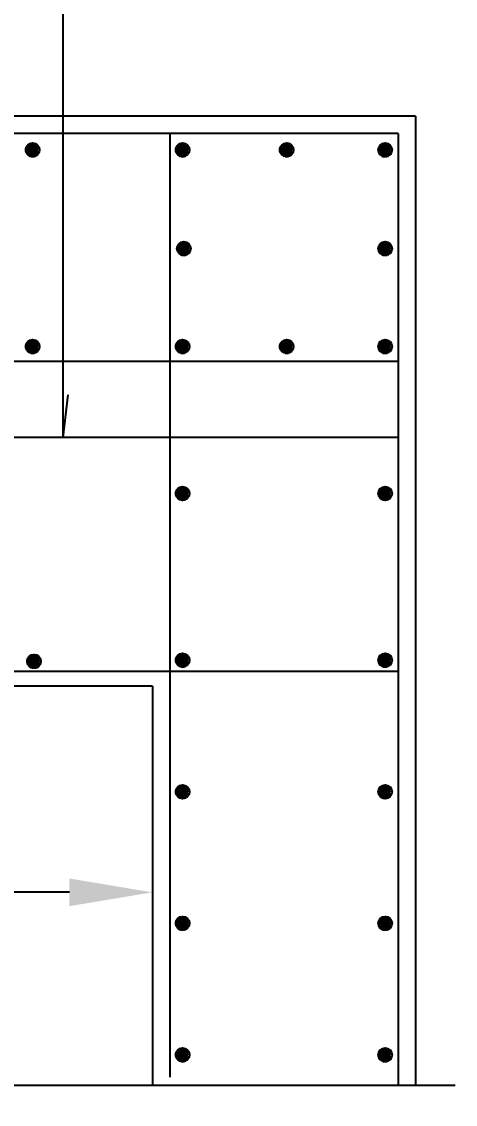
# Model space of a CAD drawing. Extents: x 5781 to 12795, y 1434 to 2653.
# Drawn here: x 8798.5 to 8808.94, y 2034.84 to 2060.94 of the extents above; entities that cross this region are included whole.
import ezdxf

# ---------------------------------------------------------------- set-up
doc = ezdxf.new("R2010")
doc.units = 0
doc.header["$LTSCALE"] = 5
doc.header["$PDMODE"] = 32
doc.header["$PDSIZE"] = 0.3
doc.layers.get('0').update_dxf_attribs({"linetype": 'CONTINUOUS'})
doc.layers.get('Defpoints').update_dxf_attribs({"linetype": 'CONTINUOUS'})
doc.layers.add('尺寸标注', color=4, linetype='CONTINUOUS')
doc.styles.get("Standard").update_dxf_attribs({"font": 'simplex1.shx', "width": 0.7, "bigfont": 'hztxt.shx'})
doc.dimstyles.new('比例1：25', dxfattribs={"dimtxt": 3, "dimasz": 2, "dimexe": 1, "dimexo": 1, "dimgap": 0.5, "dimtad": 1, "dimlfac": 2.5, "dimzin": 13, "dimdsep": 46, "dimtxsty": 'Standard', "dimcen": -0.09, "dimclrd": 256, "dimclre": 256, "dimclrt": 7, "dimaunit": 1, "dimadec": 0, "dimazin": 0, "dimtfac": 0.0005, "dimtix": 1, "dimtmove": 2, "dimatfit": 3, "dimfxl": 0, "dimtolj": 1, "dimtzin": 13, "dimarcsym": 0})

# ---------------------------------------------------------------- blocks, each defined once
blk = doc.blocks.new('*D1104')
at = {"layer": 'Defpoints', "color": 0, "ltscale": 0.5}
for p in [(8788.962, 2042.37), (8801.646, 2042.37), (8788.962, 2039.956)]:
    blk.add_point(p, dxfattribs=at)
at = {"layer": '尺寸标注', "lineweight": -2, "ltscale": 0.5}
for p, q in [((8788.962, 2041.37), (8788.962, 2038.956)), ((8801.646, 2041.37), (8801.646, 2038.956)), ((8799.646, 2039.956), (8790.962, 2039.956))]:
    blk.add_line(p, q, dxfattribs=at)
at = {"layer": '尺寸标注', "ltscale": 0.5}
for points in [[(8790.962, 2040.289), (8790.962, 2039.622), (8788.962, 2039.956)], [(8799.646, 2040.289), (8799.646, 2039.622), (8801.646, 2039.956)]]:
    blk.add_solid(points, dxfattribs=at)
at = {"layer": '尺寸标注', "color": 7, "ltscale": 0.5, "insert": (8795.304, 2041.956), "char_height": 3, "attachment_point": 5}
blk.add_mtext('\\A1;70', dxfattribs=at)

msp = doc.modelspace()

# ---------------------------------------------------------------- hatches: boundary and pattern name
h = msp.add_hatch()
h.set_pattern_fill('BRICK', color=3, scale=0.451007, angle=-90, style=0)
h.set_pattern_definition([(90, (7436.67194, -3953.88728), (0.1127516779, -2e-17), []), (360, (7436.67194, -3953.88728), (-3e-17, -0.225503356), [0.112751678, -0.112751678]), (360, (7436.67194, -3953.77453), (-3e-17, -0.225503356), [-0.112751678, 0.112751678])])
h.paths.add_polyline_path([(8798.5949, 2057.8518, 1.0000006), (8798.9287, 2057.8518, 1.0000006)])
h = msp.add_hatch()
h.set_pattern_fill('EARTH', color=3, scale=0.112752, angle=-90, style=0)
h.set_pattern_definition([(90, (8458.327298, 550.38717), (0.02818791946, 0.02818791946), [0.0281879195, -0.0281879195]), (90, (8458.33787, 550.38717), (0.02818791946, 0.02818791946), [0.0281879195, -0.0281879195]), (90, (8458.34844, 550.38717), (0.02818791946, 0.02818791946), [0.0281879195, -0.0281879195]), (360, (8458.351963, 550.390693), (0.02818791946, -0.02818791946), [0.0281879195, -0.0281879195]), (360, (8458.351963, 550.401264), (0.02818791946, -0.02818791946), [0.0281879195, -0.0281879195]), (360, (8458.351963, 550.411834), (0.02818791946, -0.02818791946), [0.0281879195, -0.0281879195])])
h.paths.add_polyline_path([(8798.8915, 2057.9568), (8798.8915, 2057.8331), (8798.596, 2057.8331, -0.4474167), (8798.7618, 2058.0187, -0.2262272)])
h.paths.add_polyline_path([(8798.8915, 2057.8331), (8798.8915, 2057.7467, -0.2262272), (8798.7618, 2057.6849, -0.3817721), (8798.596, 2057.8331)])
h = msp.add_hatch()
h.set_pattern_fill('BRICK', color=3, scale=0.451007, angle=-90, style=0)
h.set_pattern_definition([(90, (7440.28497, -3953.88728), (0.1127516779, -2e-17), []), (360, (7440.28497, -3953.88728), (-3e-17, -0.225503356), [0.112751678, -0.112751678]), (360, (7440.28497, -3953.77453), (-3e-17, -0.225503356), [-0.112751678, 0.112751678])])
h.paths.add_polyline_path([(8802.208, 2057.8518, 1.0000006), (8802.5417, 2057.8518, 1.0000006)])
h = msp.add_hatch()
h.set_pattern_fill('EARTH', color=3, scale=0.112752, angle=-90, style=0)
h.set_pattern_definition([(90, (8461.940323, 550.38717), (0.02818791946, 0.02818791946), [0.0281879195, -0.0281879195]), (90, (8461.950893, 550.38717), (0.02818791946, 0.02818791946), [0.0281879195, -0.0281879195]), (90, (8461.961464, 550.38717), (0.02818791946, 0.02818791946), [0.0281879195, -0.0281879195]), (360, (8461.964987, 550.390693), (0.02818791946, -0.02818791946), [0.0281879195, -0.0281879195]), (360, (8461.964987, 550.401264), (0.02818791946, -0.02818791946), [0.0281879195, -0.0281879195]), (360, (8461.964987, 550.411834), (0.02818791946, -0.02818791946), [0.0281879195, -0.0281879195])])
h.paths.add_polyline_path([(8802.5045, 2057.9568), (8802.5045, 2057.8331), (8802.209, 2057.8331, -0.4474167), (8802.3748, 2058.0187, -0.2262272)])
h.paths.add_polyline_path([(8802.5045, 2057.8331), (8802.5045, 2057.7467, -0.2262272), (8802.3748, 2057.6849, -0.3817721), (8802.209, 2057.8331)])
h = msp.add_hatch()
h.set_pattern_fill('BRICK', color=3, scale=0.451007, angle=-90, style=0)
h.set_pattern_definition([(90, (7442.79232, -3953.88728), (0.1127516779, -2e-17), []), (360, (7442.79232, -3953.88728), (-3e-17, -0.225503356), [0.112751678, -0.112751678]), (360, (7442.79232, -3953.77453), (-3e-17, -0.225503356), [-0.112751678, 0.112751678])])
h.paths.add_polyline_path([(8804.7153, 2057.8518, 1.0000006), (8805.0491, 2057.8518, 1.0000006)])
h = msp.add_hatch()
h.set_pattern_fill('EARTH', color=3, scale=0.112752, angle=-90, style=0)
h.set_pattern_definition([(90, (8464.447676, 550.38717), (0.02818791946, 0.02818791946), [0.0281879195, -0.0281879195]), (90, (8464.458246, 550.38717), (0.02818791946, 0.02818791946), [0.0281879195, -0.0281879195]), (90, (8464.468817, 550.38717), (0.02818791946, 0.02818791946), [0.0281879195, -0.0281879195]), (360, (8464.47234, 550.390693), (0.02818791946, -0.02818791946), [0.0281879195, -0.0281879195]), (360, (8464.47234, 550.401264), (0.02818791946, -0.02818791946), [0.0281879195, -0.0281879195]), (360, (8464.47234, 550.411834), (0.02818791946, -0.02818791946), [0.0281879195, -0.0281879195])])
h.paths.add_polyline_path([(8805.0119, 2057.9568), (8805.0119, 2057.8331), (8804.7164, 2057.8331, -0.4474167), (8804.8822, 2058.0187, -0.2262272)])
h.paths.add_polyline_path([(8805.0119, 2057.8331), (8805.0119, 2057.7467, -0.2262272), (8804.8822, 2057.6849, -0.3817721), (8804.7164, 2057.8331)])
h = msp.add_hatch()
h.set_pattern_fill('BRICK', color=3, scale=0.451007, angle=-90, style=0)
h.set_pattern_definition([(90, (7445.16538, -3953.88728), (0.1127516779, -2e-17), []), (360, (7445.16538, -3953.88728), (-3e-17, -0.225503356), [0.112751678, -0.112751678]), (360, (7445.16538, -3953.77453), (-3e-17, -0.225503356), [-0.112751678, 0.112751678])])
h.paths.add_polyline_path([(8807.0884, 2057.8518, 1.0000006), (8807.4221, 2057.8518, 1.0000006)])
h = msp.add_hatch()
h.set_pattern_fill('EARTH', color=3, scale=0.112752, angle=-90, style=0)
h.set_pattern_definition([(90, (8466.82074, 550.38717), (0.02818791946, 0.02818791946), [0.0281879195, -0.0281879195]), (90, (8466.83131, 550.38717), (0.02818791946, 0.02818791946), [0.0281879195, -0.0281879195]), (90, (8466.841881, 550.38717), (0.02818791946, 0.02818791946), [0.0281879195, -0.0281879195]), (360, (8466.845405, 550.390693), (0.02818791946, -0.02818791946), [0.0281879195, -0.0281879195]), (360, (8466.845405, 550.401264), (0.02818791946, -0.02818791946), [0.0281879195, -0.0281879195]), (360, (8466.845405, 550.411834), (0.02818791946, -0.02818791946), [0.0281879195, -0.0281879195])])
h.paths.add_polyline_path([(8807.3849, 2057.9568), (8807.3849, 2057.8331), (8807.0894, 2057.8331, -0.4474167), (8807.2553, 2058.0187, -0.2262272)])
h.paths.add_polyline_path([(8807.3849, 2057.8331), (8807.3849, 2057.7467, -0.2262272), (8807.2553, 2057.6849, -0.3817721), (8807.0894, 2057.8331)])
h = msp.add_hatch()
h.set_pattern_fill('BRICK', color=3, scale=0.451007, angle=-90, style=0)
h.set_pattern_definition([(90, (7440.31569, -3956.26535), (0.1127516779, -2e-17), []), (360, (7440.31569, -3956.26535), (-3e-17, -0.225503356), [0.112751678, -0.112751678]), (360, (7440.31569, -3956.1526), (-3e-17, -0.225503356), [-0.112751678, 0.112751678])])
h.paths.add_polyline_path([(8802.2387, 2055.4737, 1.0000006), (8802.5724, 2055.4737, 1.0000006)])
h = msp.add_hatch()
h.set_pattern_fill('EARTH', color=3, scale=0.112752, angle=-90, style=0)
h.set_pattern_definition([(90, (8461.971042, 548.009095), (0.02818791946, 0.02818791946), [0.0281879195, -0.0281879195]), (90, (8461.981612, 548.009095), (0.02818791946, 0.02818791946), [0.0281879195, -0.0281879195]), (90, (8461.992183, 548.009095), (0.02818791946, 0.02818791946), [0.0281879195, -0.0281879195]), (360, (8461.995706, 548.01262), (0.02818791946, -0.02818791946), [0.0281879195, -0.0281879195]), (360, (8461.995706, 548.02319), (0.02818791946, -0.02818791946), [0.0281879195, -0.0281879195]), (360, (8461.995706, 548.03376), (0.02818791946, -0.02818791946), [0.0281879195, -0.0281879195])])
h.paths.add_polyline_path([(8802.5352, 2055.5787), (8802.5352, 2055.4551), (8802.2397, 2055.4551, -0.4474167), (8802.4056, 2055.6406, -0.2262272)])
h.paths.add_polyline_path([(8802.5352, 2055.4551), (8802.5352, 2055.3687, -0.2262272), (8802.4056, 2055.3068, -0.3817721), (8802.2397, 2055.4551)])
h = msp.add_hatch()
h.set_pattern_fill('BRICK', color=3, scale=0.451007, angle=-90, style=0)
h.set_pattern_definition([(90, (7445.16538, -3956.26535), (0.1127516779, -2e-17), []), (360, (7445.16538, -3956.26535), (-3e-17, -0.225503356), [0.112751678, -0.112751678]), (360, (7445.16538, -3956.1526), (-3e-17, -0.225503356), [-0.112751678, 0.112751678])])
h.paths.add_polyline_path([(8807.0884, 2055.4737, 1.0000006), (8807.4221, 2055.4737, 1.0000006)])
h = msp.add_hatch()
h.set_pattern_fill('EARTH', color=3, scale=0.112752, angle=-90, style=0)
h.set_pattern_definition([(90, (8466.82074, 548.009095), (0.02818791946, 0.02818791946), [0.0281879195, -0.0281879195]), (90, (8466.83131, 548.009095), (0.02818791946, 0.02818791946), [0.0281879195, -0.0281879195]), (90, (8466.841881, 548.009095), (0.02818791946, 0.02818791946), [0.0281879195, -0.0281879195]), (360, (8466.845405, 548.01262), (0.02818791946, -0.02818791946), [0.0281879195, -0.0281879195]), (360, (8466.845405, 548.02319), (0.02818791946, -0.02818791946), [0.0281879195, -0.0281879195]), (360, (8466.845405, 548.03376), (0.02818791946, -0.02818791946), [0.0281879195, -0.0281879195])])
h.paths.add_polyline_path([(8807.3849, 2055.5787), (8807.3849, 2055.4551), (8807.0894, 2055.4551, -0.4474167), (8807.2553, 2055.6406, -0.2262272)])
h.paths.add_polyline_path([(8807.3849, 2055.4551), (8807.3849, 2055.3687, -0.2262272), (8807.2553, 2055.3068, -0.3817721), (8807.0894, 2055.4551)])
h = msp.add_hatch()
h.set_pattern_fill('BRICK', color=3, scale=0.451007, angle=-90, style=0)
h.set_pattern_definition([(90, (7436.67194, -3958.62564), (0.1127516779, -2e-17), []), (360, (7436.67194, -3958.62564), (-3e-17, -0.225503356), [0.112751678, -0.112751678]), (360, (7436.67194, -3958.5129), (-3e-17, -0.225503356), [-0.112751678, 0.112751678])])
h.paths.add_polyline_path([(8798.5949, 2053.1134, 1.0000006), (8798.9287, 2053.1134, 1.0000006)])
h = msp.add_hatch()
h.set_pattern_fill('EARTH', color=3, scale=0.112752, angle=-90, style=0)
h.set_pattern_definition([(90, (8458.327298, 545.648803), (0.02818791946, 0.02818791946), [0.0281879195, -0.0281879195]), (90, (8458.33787, 545.648803), (0.02818791946, 0.02818791946), [0.0281879195, -0.0281879195]), (90, (8458.34844, 545.648803), (0.02818791946, 0.02818791946), [0.0281879195, -0.0281879195]), (360, (8458.351963, 545.652326), (0.02818791946, -0.02818791946), [0.0281879195, -0.0281879195]), (360, (8458.351963, 545.662897), (0.02818791946, -0.02818791946), [0.0281879195, -0.0281879195]), (360, (8458.351963, 545.673467), (0.02818791946, -0.02818791946), [0.0281879195, -0.0281879195])])
h.paths.add_polyline_path([(8798.8915, 2053.2185), (8798.8915, 2053.0948), (8798.596, 2053.0948, -0.4474167), (8798.7618, 2053.2803, -0.2262272)])
h.paths.add_polyline_path([(8798.8915, 2053.0948), (8798.8915, 2053.0084, -0.2262272), (8798.7618, 2052.9465, -0.3817721), (8798.596, 2053.0948)])
h = msp.add_hatch()
h.set_pattern_fill('BRICK', color=3, scale=0.451007, angle=-90, style=0)
h.set_pattern_definition([(90, (7440.28497, -3958.62564), (0.1127516779, -2e-17), []), (360, (7440.28497, -3958.62564), (-3e-17, -0.225503356), [0.112751678, -0.112751678]), (360, (7440.28497, -3958.5129), (-3e-17, -0.225503356), [-0.112751678, 0.112751678])])
h.paths.add_polyline_path([(8802.208, 2053.1134, 1.0000006), (8802.5417, 2053.1134, 1.0000006)])
h = msp.add_hatch()
h.set_pattern_fill('EARTH', color=3, scale=0.112752, angle=-90, style=0)
h.set_pattern_definition([(90, (8461.940323, 545.648803), (0.02818791946, 0.02818791946), [0.0281879195, -0.0281879195]), (90, (8461.950893, 545.648803), (0.02818791946, 0.02818791946), [0.0281879195, -0.0281879195]), (90, (8461.961464, 545.648803), (0.02818791946, 0.02818791946), [0.0281879195, -0.0281879195]), (360, (8461.964987, 545.652326), (0.02818791946, -0.02818791946), [0.0281879195, -0.0281879195]), (360, (8461.964987, 545.662897), (0.02818791946, -0.02818791946), [0.0281879195, -0.0281879195]), (360, (8461.964987, 545.673467), (0.02818791946, -0.02818791946), [0.0281879195, -0.0281879195])])
h.paths.add_polyline_path([(8802.5045, 2053.2185), (8802.5045, 2053.0948), (8802.209, 2053.0948, -0.4474167), (8802.3748, 2053.2803, -0.2262272)])
h.paths.add_polyline_path([(8802.5045, 2053.0948), (8802.5045, 2053.0084, -0.2262272), (8802.3748, 2052.9465, -0.3817721), (8802.209, 2053.0948)])
h = msp.add_hatch()
h.set_pattern_fill('BRICK', color=3, scale=0.451007, angle=-90, style=0)
h.set_pattern_definition([(90, (7442.79232, -3958.62564), (0.1127516779, -2e-17), []), (360, (7442.79232, -3958.62564), (-3e-17, -0.225503356), [0.112751678, -0.112751678]), (360, (7442.79232, -3958.5129), (-3e-17, -0.225503356), [-0.112751678, 0.112751678])])
h.paths.add_polyline_path([(8804.7153, 2053.1134, 1.0000006), (8805.0491, 2053.1134, 1.0000006)])
h = msp.add_hatch()
h.set_pattern_fill('EARTH', color=3, scale=0.112752, angle=-90, style=0)
h.set_pattern_definition([(90, (8464.447676, 545.648803), (0.02818791946, 0.02818791946), [0.0281879195, -0.0281879195]), (90, (8464.458246, 545.648803), (0.02818791946, 0.02818791946), [0.0281879195, -0.0281879195]), (90, (8464.468817, 545.648803), (0.02818791946, 0.02818791946), [0.0281879195, -0.0281879195]), (360, (8464.47234, 545.652326), (0.02818791946, -0.02818791946), [0.0281879195, -0.0281879195]), (360, (8464.47234, 545.662897), (0.02818791946, -0.02818791946), [0.0281879195, -0.0281879195]), (360, (8464.47234, 545.673467), (0.02818791946, -0.02818791946), [0.0281879195, -0.0281879195])])
h.paths.add_polyline_path([(8805.0119, 2053.2185), (8805.0119, 2053.0948), (8804.7164, 2053.0948, -0.4474167), (8804.8822, 2053.2803, -0.2262272)])
h.paths.add_polyline_path([(8805.0119, 2053.0948), (8805.0119, 2053.0084, -0.2262272), (8804.8822, 2052.9465, -0.3817721), (8804.7164, 2053.0948)])
h = msp.add_hatch()
h.set_pattern_fill('BRICK', color=3, scale=0.451007, angle=-90, style=0)
h.set_pattern_definition([(90, (7445.16538, -3958.62564), (0.1127516779, -2e-17), []), (360, (7445.16538, -3958.62564), (-3e-17, -0.225503356), [0.112751678, -0.112751678]), (360, (7445.16538, -3958.5129), (-3e-17, -0.225503356), [-0.112751678, 0.112751678])])
h.paths.add_polyline_path([(8807.0884, 2053.1134, 1.0000006), (8807.4221, 2053.1134, 1.0000006)])
h = msp.add_hatch()
h.set_pattern_fill('EARTH', color=3, scale=0.112752, angle=-90, style=0)
h.set_pattern_definition([(90, (8466.82074, 545.648803), (0.02818791946, 0.02818791946), [0.0281879195, -0.0281879195]), (90, (8466.83131, 545.648803), (0.02818791946, 0.02818791946), [0.0281879195, -0.0281879195]), (90, (8466.841881, 545.648803), (0.02818791946, 0.02818791946), [0.0281879195, -0.0281879195]), (360, (8466.845405, 545.652326), (0.02818791946, -0.02818791946), [0.0281879195, -0.0281879195]), (360, (8466.845405, 545.662897), (0.02818791946, -0.02818791946), [0.0281879195, -0.0281879195]), (360, (8466.845405, 545.673467), (0.02818791946, -0.02818791946), [0.0281879195, -0.0281879195])])
h.paths.add_polyline_path([(8807.3849, 2053.2185), (8807.3849, 2053.0948), (8807.0894, 2053.0948, -0.4474167), (8807.2553, 2053.2803, -0.2262272)])
h.paths.add_polyline_path([(8807.3849, 2053.0948), (8807.3849, 2053.0084, -0.2262272), (8807.2553, 2052.9465, -0.3817721), (8807.0894, 2053.0948)])
h = msp.add_hatch()
h.set_pattern_fill('BRICK', color=3, scale=0.451007, angle=-90, style=0)
h.set_pattern_definition([(90, (7440.28497, -3962.16799), (0.1127516779, -2e-17), []), (360, (7440.28497, -3962.16799), (-3e-17, -0.225503356), [0.112751678, -0.112751678]), (360, (7440.28497, -3962.05523), (-3e-17, -0.225503356), [-0.112751678, 0.112751678])])
h.paths.add_polyline_path([(8802.208, 2049.5711, 1.0000006), (8802.5417, 2049.5711, 1.0000006)])
h = msp.add_hatch()
h.set_pattern_fill('EARTH', color=3, scale=0.112752, angle=-90, style=0)
h.set_pattern_definition([(90, (8461.940323, 542.106462), (0.02818791946, 0.02818791946), [0.0281879195, -0.0281879195]), (90, (8461.950893, 542.106462), (0.02818791946, 0.02818791946), [0.0281879195, -0.0281879195]), (90, (8461.961464, 542.106462), (0.02818791946, 0.02818791946), [0.0281879195, -0.0281879195]), (360, (8461.964987, 542.109985), (0.02818791946, -0.02818791946), [0.0281879195, -0.0281879195]), (360, (8461.964987, 542.120556), (0.02818791946, -0.02818791946), [0.0281879195, -0.0281879195]), (360, (8461.964987, 542.131126), (0.02818791946, -0.02818791946), [0.0281879195, -0.0281879195])])
h.paths.add_polyline_path([(8802.5045, 2049.6761), (8802.5045, 2049.5524), (8802.209, 2049.5524, -0.4474167), (8802.3748, 2049.7379, -0.2262272)])
h.paths.add_polyline_path([(8802.5045, 2049.5524), (8802.5045, 2049.466, -0.2262272), (8802.3748, 2049.4042, -0.3817721), (8802.209, 2049.5524)])
h = msp.add_hatch()
h.set_pattern_fill('BRICK', color=3, scale=0.451007, angle=-90, style=0)
h.set_pattern_definition([(90, (7445.16538, -3962.16799), (0.1127516779, -2e-17), []), (360, (7445.16538, -3962.16799), (-3e-17, -0.225503356), [0.112751678, -0.112751678]), (360, (7445.16538, -3962.05523), (-3e-17, -0.225503356), [-0.112751678, 0.112751678])])
h.paths.add_polyline_path([(8807.0884, 2049.5711, 1.0000006), (8807.4221, 2049.5711, 1.0000006)])
h = msp.add_hatch()
h.set_pattern_fill('EARTH', color=3, scale=0.112752, angle=-90, style=0)
h.set_pattern_definition([(90, (8466.82074, 542.106462), (0.02818791946, 0.02818791946), [0.0281879195, -0.0281879195]), (90, (8466.83131, 542.106462), (0.02818791946, 0.02818791946), [0.0281879195, -0.0281879195]), (90, (8466.841881, 542.106462), (0.02818791946, 0.02818791946), [0.0281879195, -0.0281879195]), (360, (8466.845405, 542.109985), (0.02818791946, -0.02818791946), [0.0281879195, -0.0281879195]), (360, (8466.845405, 542.120556), (0.02818791946, -0.02818791946), [0.0281879195, -0.0281879195]), (360, (8466.845405, 542.131126), (0.02818791946, -0.02818791946), [0.0281879195, -0.0281879195])])
h.paths.add_polyline_path([(8807.3849, 2049.6761), (8807.3849, 2049.5524), (8807.0894, 2049.5524, -0.4474167), (8807.2553, 2049.7379, -0.2262272)])
h.paths.add_polyline_path([(8807.3849, 2049.5524), (8807.3849, 2049.466, -0.2262272), (8807.2553, 2049.4042, -0.3817721), (8807.0894, 2049.5524)])
h = msp.add_hatch()
h.set_pattern_fill('BRICK', color=3, scale=0.451007, angle=-90, style=0)
h.set_pattern_definition([(90, (7436.70476, -3966.21455), (0.1127516779, -2e-17), []), (360, (7436.70476, -3966.21455), (-3e-17, -0.225503356), [0.112751678, -0.112751678]), (360, (7436.70476, -3966.1018), (-3e-17, -0.225503356), [-0.112751678, 0.112751678])])
h.paths.add_polyline_path([(8798.6278, 2045.5245, 1.0000006), (8798.9615, 2045.5245, 1.0000006)])
h = msp.add_hatch()
h.set_pattern_fill('EARTH', color=3, scale=0.112752, angle=-90, style=0)
h.set_pattern_definition([(90, (8458.360115, 538.059898), (0.02818791946, 0.02818791946), [0.0281879195, -0.0281879195]), (90, (8458.370686, 538.059898), (0.02818791946, 0.02818791946), [0.0281879195, -0.0281879195]), (90, (8458.381256, 538.059898), (0.02818791946, 0.02818791946), [0.0281879195, -0.0281879195]), (360, (8458.38478, 538.063422), (0.02818791946, -0.02818791946), [0.0281879195, -0.0281879195]), (360, (8458.38478, 538.073992), (0.02818791946, -0.02818791946), [0.0281879195, -0.0281879195]), (360, (8458.38478, 538.084563), (0.02818791946, -0.02818791946), [0.0281879195, -0.0281879195])])
h.paths.add_polyline_path([(8798.9243, 2045.6296), (8798.9243, 2045.5059), (8798.6288, 2045.5059, -0.4474167), (8798.7946, 2045.6914, -0.2262272)])
h.paths.add_polyline_path([(8798.9243, 2045.5059), (8798.9243, 2045.4195, -0.2262272), (8798.7946, 2045.3576, -0.3817721), (8798.6288, 2045.5059)])
h = msp.add_hatch()
h.set_pattern_fill('BRICK', color=3, scale=0.451007, angle=-90, style=0)
h.set_pattern_definition([(90, (7440.28497, -3966.18761), (0.1127516779, -2e-17), []), (360, (7440.28497, -3966.18761), (-3e-17, -0.225503356), [0.112751678, -0.112751678]), (360, (7440.28497, -3966.07486), (-3e-17, -0.225503356), [-0.112751678, 0.112751678])])
h.paths.add_polyline_path([(8802.208, 2045.5514, 1.0000006), (8802.5417, 2045.5514, 1.0000006)])
h = msp.add_hatch()
h.set_pattern_fill('EARTH', color=3, scale=0.112752, angle=-90, style=0)
h.set_pattern_definition([(90, (8461.940323, 538.086833), (0.02818791946, 0.02818791946), [0.0281879195, -0.0281879195]), (90, (8461.950893, 538.086833), (0.02818791946, 0.02818791946), [0.0281879195, -0.0281879195]), (90, (8461.961464, 538.086833), (0.02818791946, 0.02818791946), [0.0281879195, -0.0281879195]), (360, (8461.964987, 538.090357), (0.02818791946, -0.02818791946), [0.0281879195, -0.0281879195]), (360, (8461.964987, 538.100927), (0.02818791946, -0.02818791946), [0.0281879195, -0.0281879195]), (360, (8461.964987, 538.111498), (0.02818791946, -0.02818791946), [0.0281879195, -0.0281879195])])
h.paths.add_polyline_path([(8802.5045, 2045.6565), (8802.5045, 2045.5328), (8802.209, 2045.5328, -0.4474167), (8802.3748, 2045.7183, -0.2262272)])
h.paths.add_polyline_path([(8802.5045, 2045.5328), (8802.5045, 2045.4464, -0.2262272), (8802.3748, 2045.3846, -0.3817721), (8802.209, 2045.5328)])
h = msp.add_hatch()
h.set_pattern_fill('BRICK', color=3, scale=0.451007, angle=-90, style=0)
h.set_pattern_definition([(90, (7445.16538, -3966.18761), (0.1127516779, -2e-17), []), (360, (7445.16538, -3966.18761), (-3e-17, -0.225503356), [0.112751678, -0.112751678]), (360, (7445.16538, -3966.07486), (-3e-17, -0.225503356), [-0.112751678, 0.112751678])])
h.paths.add_polyline_path([(8807.0884, 2045.5514, 1.0000006), (8807.4221, 2045.5514, 1.0000006)])
h = msp.add_hatch()
h.set_pattern_fill('EARTH', color=3, scale=0.112752, angle=-90, style=0)
h.set_pattern_definition([(90, (8466.82074, 538.086833), (0.02818791946, 0.02818791946), [0.0281879195, -0.0281879195]), (90, (8466.83131, 538.086833), (0.02818791946, 0.02818791946), [0.0281879195, -0.0281879195]), (90, (8466.841881, 538.086833), (0.02818791946, 0.02818791946), [0.0281879195, -0.0281879195]), (360, (8466.845405, 538.090357), (0.02818791946, -0.02818791946), [0.0281879195, -0.0281879195]), (360, (8466.845405, 538.100927), (0.02818791946, -0.02818791946), [0.0281879195, -0.0281879195]), (360, (8466.845405, 538.111498), (0.02818791946, -0.02818791946), [0.0281879195, -0.0281879195])])
h.paths.add_polyline_path([(8807.3849, 2045.6565), (8807.3849, 2045.5328), (8807.0894, 2045.5328, -0.4474167), (8807.2553, 2045.7183, -0.2262272)])
h.paths.add_polyline_path([(8807.3849, 2045.5328), (8807.3849, 2045.4464, -0.2262272), (8807.2553, 2045.3846, -0.3817721), (8807.0894, 2045.5328)])
h = msp.add_hatch()
h.set_pattern_fill('BRICK', color=3, scale=0.451007, angle=-90, style=0)
h.set_pattern_definition([(90, (7440.28497, -3969.35875), (0.1127516779, -2e-17), []), (360, (7440.28497, -3969.35875), (-3e-17, -0.225503356), [0.112751678, -0.112751678]), (360, (7440.28497, -3969.246), (-3e-17, -0.225503356), [-0.112751678, 0.112751678])])
h.paths.add_polyline_path([(8802.208, 2042.3803, 1.0000006), (8802.5417, 2042.3803, 1.0000006)])
h = msp.add_hatch()
h.set_pattern_fill('EARTH', color=3, scale=0.112752, angle=-90, style=0)
h.set_pattern_definition([(90, (8461.940323, 534.915692), (0.02818791946, 0.02818791946), [0.0281879195, -0.0281879195]), (90, (8461.950893, 534.915692), (0.02818791946, 0.02818791946), [0.0281879195, -0.0281879195]), (90, (8461.961464, 534.915692), (0.02818791946, 0.02818791946), [0.0281879195, -0.0281879195]), (360, (8461.964987, 534.919216), (0.02818791946, -0.02818791946), [0.0281879195, -0.0281879195]), (360, (8461.964987, 534.929786), (0.02818791946, -0.02818791946), [0.0281879195, -0.0281879195]), (360, (8461.964987, 534.940357), (0.02818791946, -0.02818791946), [0.0281879195, -0.0281879195])])
h.paths.add_polyline_path([(8802.5045, 2042.4853), (8802.5045, 2042.3617), (8802.209, 2042.3617, -0.4474167), (8802.3748, 2042.5472, -0.2262272)])
h.paths.add_polyline_path([(8802.5045, 2042.3617), (8802.5045, 2042.2753, -0.2262272), (8802.3748, 2042.2134, -0.3817721), (8802.209, 2042.3617)])
h = msp.add_hatch()
h.set_pattern_fill('BRICK', color=3, scale=0.451007, angle=-90, style=0)
h.set_pattern_definition([(90, (7445.16538, -3969.35875), (0.1127516779, -2e-17), []), (360, (7445.16538, -3969.35875), (-3e-17, -0.225503356), [0.112751678, -0.112751678]), (360, (7445.16538, -3969.246), (-3e-17, -0.225503356), [-0.112751678, 0.112751678])])
h.paths.add_polyline_path([(8807.0884, 2042.3803, 1.0000006), (8807.4221, 2042.3803, 1.0000006)])
h = msp.add_hatch()
h.set_pattern_fill('EARTH', color=3, scale=0.112752, angle=-90, style=0)
h.set_pattern_definition([(90, (8466.82074, 534.915692), (0.02818791946, 0.02818791946), [0.0281879195, -0.0281879195]), (90, (8466.83131, 534.915692), (0.02818791946, 0.02818791946), [0.0281879195, -0.0281879195]), (90, (8466.841881, 534.915692), (0.02818791946, 0.02818791946), [0.0281879195, -0.0281879195]), (360, (8466.845405, 534.919216), (0.02818791946, -0.02818791946), [0.0281879195, -0.0281879195]), (360, (8466.845405, 534.929786), (0.02818791946, -0.02818791946), [0.0281879195, -0.0281879195]), (360, (8466.845405, 534.940357), (0.02818791946, -0.02818791946), [0.0281879195, -0.0281879195])])
h.paths.add_polyline_path([(8807.3849, 2042.4853), (8807.3849, 2042.3617), (8807.0894, 2042.3617, -0.4474167), (8807.2553, 2042.5472, -0.2262272)])
h.paths.add_polyline_path([(8807.3849, 2042.3617), (8807.3849, 2042.2753, -0.2262272), (8807.2553, 2042.2134, -0.3817721), (8807.0894, 2042.3617)])
h = msp.add_hatch()
h.set_pattern_fill('BRICK', color=3, scale=0.451007, angle=-90, style=0)
h.set_pattern_definition([(90, (7440.28497, -3972.5299), (0.1127516779, -2e-17), []), (360, (7440.28497, -3972.5299), (-3e-17, -0.225503356), [0.112751678, -0.112751678]), (360, (7440.28497, -3972.41714), (-3e-17, -0.225503356), [-0.112751678, 0.112751678])])
h.paths.add_polyline_path([(8802.208, 2039.2092, 1.0000006), (8802.5417, 2039.2092, 1.0000006)])
h = msp.add_hatch()
h.set_pattern_fill('EARTH', color=3, scale=0.112752, angle=-90, style=0)
h.set_pattern_definition([(90, (8461.940323, 531.744551), (0.02818791946, 0.02818791946), [0.0281879195, -0.0281879195]), (90, (8461.950893, 531.744551), (0.02818791946, 0.02818791946), [0.0281879195, -0.0281879195]), (90, (8461.961464, 531.744551), (0.02818791946, 0.02818791946), [0.0281879195, -0.0281879195]), (360, (8461.964987, 531.748075), (0.02818791946, -0.02818791946), [0.0281879195, -0.0281879195]), (360, (8461.964987, 531.758645), (0.02818791946, -0.02818791946), [0.0281879195, -0.0281879195]), (360, (8461.964987, 531.769216), (0.02818791946, -0.02818791946), [0.0281879195, -0.0281879195])])
h.paths.add_polyline_path([(8802.5045, 2039.3142), (8802.5045, 2039.1905), (8802.209, 2039.1905, -0.4474167), (8802.3748, 2039.376, -0.2262272)])
h.paths.add_polyline_path([(8802.5045, 2039.1905), (8802.5045, 2039.1041, -0.2262272), (8802.3748, 2039.0423, -0.3817721), (8802.209, 2039.1905)])
h = msp.add_hatch()
h.set_pattern_fill('BRICK', color=3, scale=0.451007, angle=-90, style=0)
h.set_pattern_definition([(90, (7445.16538, -3972.5299), (0.1127516779, -2e-17), []), (360, (7445.16538, -3972.5299), (-3e-17, -0.225503356), [0.112751678, -0.112751678]), (360, (7445.16538, -3972.41714), (-3e-17, -0.225503356), [-0.112751678, 0.112751678])])
h.paths.add_polyline_path([(8807.0884, 2039.2092, 1.0000006), (8807.4221, 2039.2092, 1.0000006)])
h = msp.add_hatch()
h.set_pattern_fill('EARTH', color=3, scale=0.112752, angle=-90, style=0)
h.set_pattern_definition([(90, (8466.82074, 531.744551), (0.02818791946, 0.02818791946), [0.0281879195, -0.0281879195]), (90, (8466.83131, 531.744551), (0.02818791946, 0.02818791946), [0.0281879195, -0.0281879195]), (90, (8466.841881, 531.744551), (0.02818791946, 0.02818791946), [0.0281879195, -0.0281879195]), (360, (8466.845405, 531.748075), (0.02818791946, -0.02818791946), [0.0281879195, -0.0281879195]), (360, (8466.845405, 531.758645), (0.02818791946, -0.02818791946), [0.0281879195, -0.0281879195]), (360, (8466.845405, 531.769216), (0.02818791946, -0.02818791946), [0.0281879195, -0.0281879195])])
h.paths.add_polyline_path([(8807.3849, 2039.3142), (8807.3849, 2039.1905), (8807.0894, 2039.1905, -0.4474167), (8807.2553, 2039.376, -0.2262272)])
h.paths.add_polyline_path([(8807.3849, 2039.1905), (8807.3849, 2039.1041, -0.2262272), (8807.2553, 2039.0423, -0.3817721), (8807.0894, 2039.1905)])
h = msp.add_hatch()
h.set_pattern_fill('BRICK', color=3, scale=0.451007, angle=-90, style=0)
h.set_pattern_definition([(90, (7440.28497, -3975.70104), (0.1127516779, -2e-17), []), (360, (7440.28497, -3975.70104), (-3e-17, -0.225503356), [0.112751678, -0.112751678]), (360, (7440.28497, -3975.58828), (-3e-17, -0.225503356), [-0.112751678, 0.112751678])])
h.paths.add_polyline_path([(8802.208, 2036.038, 1.0000006), (8802.5417, 2036.038, 1.0000006)])
h = msp.add_hatch()
h.set_pattern_fill('EARTH', color=3, scale=0.112752, angle=-90, style=0)
h.set_pattern_definition([(90, (8461.940323, 528.57341), (0.02818791946, 0.02818791946), [0.0281879195, -0.0281879195]), (90, (8461.950893, 528.57341), (0.02818791946, 0.02818791946), [0.0281879195, -0.0281879195]), (90, (8461.961464, 528.57341), (0.02818791946, 0.02818791946), [0.0281879195, -0.0281879195]), (360, (8461.964987, 528.576934), (0.02818791946, -0.02818791946), [0.0281879195, -0.0281879195]), (360, (8461.964987, 528.587504), (0.02818791946, -0.02818791946), [0.0281879195, -0.0281879195]), (360, (8461.964987, 528.598075), (0.02818791946, -0.02818791946), [0.0281879195, -0.0281879195])])
h.paths.add_polyline_path([(8802.5045, 2036.1431), (8802.5045, 2036.0194), (8802.209, 2036.0194, -0.4474167), (8802.3748, 2036.2049, -0.2262272)])
h.paths.add_polyline_path([(8802.5045, 2036.0194), (8802.5045, 2035.933, -0.2262272), (8802.3748, 2035.8712, -0.3817721), (8802.209, 2036.0194)])
h = msp.add_hatch()
h.set_pattern_fill('BRICK', color=3, scale=0.451007, angle=-90, style=0)
h.set_pattern_definition([(90, (7445.16538, -3975.70104), (0.1127516779, -2e-17), []), (360, (7445.16538, -3975.70104), (-3e-17, -0.225503356), [0.112751678, -0.112751678]), (360, (7445.16538, -3975.58828), (-3e-17, -0.225503356), [-0.112751678, 0.112751678])])
h.paths.add_polyline_path([(8807.0884, 2036.038, 1.0000006), (8807.4221, 2036.038, 1.0000006)])
h = msp.add_hatch()
h.set_pattern_fill('EARTH', color=3, scale=0.112752, angle=-90, style=0)
h.set_pattern_definition([(90, (8466.82074, 528.57341), (0.02818791946, 0.02818791946), [0.0281879195, -0.0281879195]), (90, (8466.83131, 528.57341), (0.02818791946, 0.02818791946), [0.0281879195, -0.0281879195]), (90, (8466.841881, 528.57341), (0.02818791946, 0.02818791946), [0.0281879195, -0.0281879195]), (360, (8466.845405, 528.576934), (0.02818791946, -0.02818791946), [0.0281879195, -0.0281879195]), (360, (8466.845405, 528.587504), (0.02818791946, -0.02818791946), [0.0281879195, -0.0281879195]), (360, (8466.845405, 528.598075), (0.02818791946, -0.02818791946), [0.0281879195, -0.0281879195])])
h.paths.add_polyline_path([(8807.3849, 2036.1431), (8807.3849, 2036.0194), (8807.0894, 2036.0194, -0.4474167), (8807.2553, 2036.2049, -0.2262272)])
h.paths.add_polyline_path([(8807.3849, 2036.0194), (8807.3849, 2035.933, -0.2262272), (8807.2553, 2035.8712, -0.3817721), (8807.0894, 2036.0194)])

# ---------------------------------------------------------------- linework, layer by layer
at = {"color": 3}
for q in [(8799.497, 2064.255), (8799.6207, 2051.9472)]:
    msp.add_line((8799.497, 2050.9162), q, dxfattribs=at)
at = {"color": 1}
for p, q in [((8807.5658, 2058.2451), (8785.1034, 2058.2451)), ((8802.0692, 2058.2451), (8802.0692, 2035.4981)), ((8807.5658, 2058.2451), (8807.5658, 2035.2998)), ((8807.5658, 2052.7484), (8785.1034, 2052.7484)), ((8807.5658, 2050.9162), (8789.3142, 2050.9162)), ((8807.5658, 2045.2786), (8789.3142, 2045.2786))]:
    msp.add_line(p, q, dxfattribs=at)
at = {"color": 3}
for centre in [(8798.7618, 2057.8518), (8802.3748, 2057.8518), (8804.8822, 2057.8518), (8807.2553, 2057.8518), (8802.4056, 2055.4737), (8807.2553, 2055.4737), (8798.7618, 2053.1134), (8802.3748, 2053.1134), (8804.8822, 2053.1134), (8807.2553, 2053.1134), (8802.3748, 2049.5711), (8807.2553, 2049.5711), (8798.7946, 2045.5245), (8802.3748, 2045.5514), (8807.2553, 2045.5514), (8802.3748, 2042.3803), (8807.2553, 2042.3803), (8802.3748, 2039.2092), (8807.2553, 2039.2092), (8802.3748, 2036.038), (8807.2553, 2036.038)]:
    msp.add_circle(centre, 0.1669, dxfattribs=at)
at = {"layer": '尺寸标注', "color": 0}
for p, q in [((8807.9887, 2058.6679), (8785.1034, 2058.6679)), ((8807.9887, 2058.6679), (8807.9887, 2035.2998)), ((8801.6464, 2044.9263), (8788.9618, 2044.9263)), ((8801.6464, 2044.9263), (8801.6464, 2035.2998))]:
    msp.add_line(p, q, dxfattribs=at)
msp.add_lwpolyline([(8808.9446, 2035.2998), (8781.7063, 2035.2998), (8780.7597, 2032.4332), (8780.7597, 2037.8005), (8779.8755, 2035.2998), (8757.2109, 2035.2998)], dxfattribs=at)

# ---------------------------------------------------------------- dimensions: what is measured, and where the dimension line sits
at = {"layer": '尺寸标注', "ltscale": 0.5}
dim = msp.add_aligned_dim(p1=(8801.6464, 2042.3701), p2=(8788.9618, 2042.3701), distance=2.4145, text='70', dimstyle='比例1：25', dxfattribs=at)
dim.commit()
dim.dimension.update_dxf_attribs({"geometry": '*D1104', "text_midpoint": (8795.3041, 2041.9556)})

doc.saveas('drawing.dxf')
